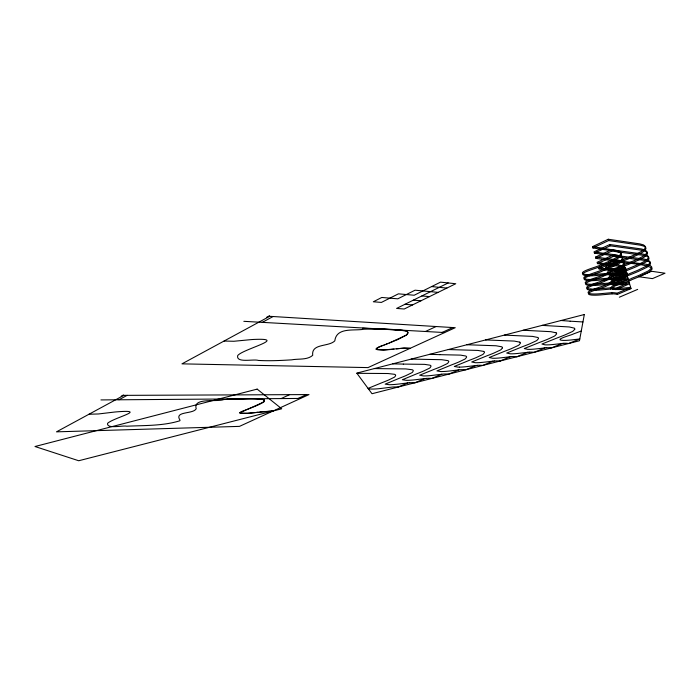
<?xml version="1.0" encoding="UTF-8"?>
<svg xmlns="http://www.w3.org/2000/svg" width="700" height="700" viewBox="0 0 700 700"><rect width="100%" height="100%" fill="white"/><g stroke="black" fill="none" stroke-linecap="round" stroke-linejoin="round"><path stroke-width="1.05" d="M502.407 347.9L501.226 349.449A13.029 2.783 -14.6 0 1 500.281 350.096L493.806 353.115A89.469 20.213 -14.2 0 1 486.815 355.863L471.721 361.996L475.291 362.705A42.254 8.934 -14.8 0 0 476.726 362.705A35.831 7.56 -14.7 0 0 484.286 362.171L494.576 360.981M574.709 329.368L573.169 331.012A13.239 2.791 -15.4 0 1 572.101 331.686L565.171 334.836A90.781 20.326 -15.1 0 1 557.83 337.68L541.923 344.041L545.099 344.855A42.962 8.96 -15.6 0 0 546.455 344.881A36.426 7.578 -15.5 0 0 553.726 344.435L563.754 343.315M648.707 259.271L647.876 260.374M651.77 269.334L649.512 271.565A15.925 3.762 -16.8 0 1 648.121 272.457L638.96 276.762A102.279 25.891 -16.5 0 1 631.82 279.65C631.137 280.989 603.181 287.963 614.784 289.371A50.54 11.76 -16.9 0 0 616.227 289.494A42.385 9.844 -16.8 0 0 623.577 289.336L631.006 288.584L624.916 268.152L618.957 268.721M605.859 268.502L611.975 265.317M607.285 273.376L612.657 270.524M608.72 278.259L611.966 276.316L622.414 272.256M610.164 283.15L613.419 281.225L623.884 277.183M368.06 388.395L381.946 382.707A88.27 19.88 -12.9 0 0 388.439 380.1L394.24 377.265A12.81 2.748 -13.5 0 0 395.01 376.67L395.684 375.27A18.883 4.06 -13.4 0 0 394.494 374.299L387.914 373.52L356.93 373.31M620.497 256.244L621.355 254.879A21.735 5.565 -16.7 0 0 621.329 253.706L619.238 252.131L614.617 251.002M646.354 255.369L647.185 254.257A21.674 5.407 -16.9 0 0 647.369 252.822L645.435 251.23L641.804 250.241L610.207 245.822L594.423 253.155L594.046 251.86L609.822 244.51L641.419 248.973L645.05 249.97L646.992 251.562A21.665 5.425 -16.9 0 1 646.809 253.006L644.586 255.316A15.873 3.964 -17 0 1 643.212 256.235L638.68 258.606M621.705 261.529L622.851 259.892A21.761 5.478 -16.6 0 0 622.825 258.738L621.337 257.442L618.608 256.55M644.166 249.428L645.286 248.01A21.639 5.513 -17 0 0 645.461 246.54L643.519 244.912L639.879 243.898L608.265 239.251L592.524 246.654L592.9 247.949L600.941 249.2M624.689 271.539L625.844 269.946A21.814 5.311 -16.5 0 0 625.835 268.817C620.9 264.889 613.611 266.359 607.688 265.002M620.226 256.541L619.176 257.442A15.768 4.025 -16.7 0 1 617.855 258.352L614.644 260.111M647.579 260.662L646.476 261.555A15.89 3.885 -16.9 0 1 645.094 262.456L636.633 266.543A101.465 26.565 -16.7 0 1 628.854 269.745L624.636 271.399M619.194 255.885L620.979 253.636A21.735 5.582 -16.7 0 0 620.952 252.455L620.401 251.729M620.673 260.873L622.475 258.641A21.752 5.504 -16.6 0 0 622.449 257.477L622.23 257.11M621.399 261.817L620.655 262.421A15.785 3.964 -16.7 0 1 619.334 263.322L616.114 265.072M622.16 265.86L623.971 263.655A21.779 5.416 -16.6 0 0 623.954 262.509L623.735 262.15M624.374 271.828L623.63 272.414A15.82 3.841 -16.6 0 1 622.3 273.306L613.979 277.322A102.795 26.731 -16.3 0 1 605.281 280.875C604.012 282.485 578.707 288.374 589.776 290.168A50.19 11.996 -16.7 0 0 591.264 290.281A42.508 10.141 -16.6 0 0 591.78 290.316M645.733 255.955L644.962 256.567A15.873 3.946 -17 0 1 643.589 257.477L640.894 258.956M648.016 265.002L649.854 263.043A21.718 5.259 -16.8 0 0 650.046 261.634L648.13 260.102L644.508 259.158L612.946 255.045L597.1 262.299L597.476 263.611L606.655 264.871M121.196 396.183L123.454 394.957M266.551 317.328L269.526 315.717M118.947 399.779L127.164 395.342M262.308 322.359L273.096 316.531M639.975 253.697L642.084 252.507A15.855 4.008 -17 0 0 643.449 251.589L645.663 249.252A21.647 5.486 -17 0 0 645.837 247.8L643.904 246.181L640.264 245.166L608.65 240.564L592.9 247.949M617.584 270.043L620.812 268.31A15.802 3.902 -16.6 0 0 622.142 267.418L624.347 264.915A21.787 5.399 -16.6 0 0 624.33 263.769L622.256 262.246M448.192 282.949L396.602 308.42L404.224 308.998L455.744 283.736L440.527 282.144L414.181 295.243L398.431 293.834L381.404 302.418L373.336 301.77L381.797 297.465L397.801 298.83L415.039 290.194L438.113 292.381M640.29 259.254L635.145 261.59A101.351 26.976 -16.7 0 1 632.45 262.736M614.04 260.409L609.595 262.447A102.445 28 -16.4 0 1 605.955 264.014M637.184 253.654L641.707 251.265A15.855 4.025 -17.1 0 0 643.072 250.346M638.181 254.59L633.657 256.655A101.237 27.387 -16.8 0 1 625.914 259.892L622.781 261.135M612.439 259.761L617.479 257.11A15.759 4.043 -16.8 0 0 618.389 256.506M640.176 263.567L644.718 261.214A15.881 3.902 -16.9 0 0 646.1 260.304L648.331 258.02A21.691 5.346 -16.9 0 0 648.515 256.594L646.59 255.027L642.959 254.056L611.38 249.769L595.569 257.075L595.954 258.379L603.986 259.534M614.898 265.659L611.048 267.4A102.559 27.58 -16.4 0 1 607.407 268.949M281.146 398.571L289.555 394.669M425.442 331.485L436.1 326.533M616.367 270.629L612.517 272.352A102.681 27.16 -16.3 0 1 603.829 275.931C602.551 277.576 577.281 283.439 588.367 285.303A50.129 12.189 -16.8 0 0 589.855 285.425A42.455 10.307 -16.7 0 0 590.38 285.46M595.954 258.379L611.774 251.09L643.344 255.334L646.975 256.296L648.9 257.854A21.691 5.32 -16.8 0 1 648.716 259.271M636.554 253.951L633.281 255.421A101.211 27.484 -16.8 0 1 628.582 257.416M298.095 398.449L306.504 394.59M442.164 332.421L452.786 327.556M597.476 263.611L613.34 256.366L644.892 260.435L648.515 261.371L650.44 262.902A21.718 5.241 -16.8 0 1 650.239 264.303L647.99 266.551A15.907 3.824 -16.8 0 1 646.608 267.453L638.12 271.512A101.587 26.145 -16.6 0 1 630.332 274.697L625.004 276.754M611.809 260.059L609.227 261.214A102.41 28.105 -16.5 0 1 603.601 263.611M614.74 269.973L620.436 267.059A15.794 3.92 -16.6 0 0 621.346 266.464M631.006 288.584L617.435 294.42L617.076 293.221L630.648 287.376L623.227 288.12A42.367 9.879 -16.8 0 1 615.86 288.277A50.531 11.804 -16.9 0 1 614.425 288.155C602.822 286.729 630.761 279.755 631.444 278.408A101.675 25.839 -16.5 0 0 639.249 275.24L647.745 271.206A15.916 3.78 -16.8 0 0 649.128 270.314L651.385 268.074A21.735 5.171 -16.7 0 0 651.586 266.691L649.67 265.186L646.056 264.267L614.512 260.339L598.631 267.54L599.016 268.852C608.169 271.329 619.097 269.124 627.349 273.884A21.831 5.224 -16.4 0 1 627.349 274.986L625.126 277.428A15.829 3.78 -16.5 0 1 623.788 278.311L615.449 282.293A102.918 26.311 -16.2 0 1 606.734 285.836C605.483 287.411 580.134 293.317 591.185 295.041A50.242 11.804 -16.7 0 0 592.673 295.146A42.551 9.984 -16.6 0 0 600.775 294.91L612.045 293.895M599.016 268.852L614.906 261.66C626.894 263.655 641.2 263.06 651.971 267.951A21.744 5.154 -16.7 0 1 651.77 269.334M638.89 264.154L636.256 265.309A101.439 26.661 -16.7 0 1 628.486 268.511L625.354 269.754M636.746 259.49L634.769 260.356A101.325 27.073 -16.7 0 1 627.016 263.585L621.705 265.668M611.459 274.146L624.916 268.152M614.696 274.059L619.5 271.915M622.387 270.637L624.312 269.78M623.455 274.225L612.859 278.906A32.322 7.691 -16.1 0 0 611.31 278.565M616.105 278.819L626.701 274.146L619.29 274.846A42.245 10.325 -17 0 1 617.461 274.96M389.209 343.026L406.219 335.186A14.752 3.64 -13.8 0 0 407.129 334.434C409.596 332.316 406.053 330.4 403.935 330.426M609.394 265.011L605.85 266.884L605.771 268.012M613.445 270.541L612.15 271.11A102.646 27.265 -16.3 0 1 603.47 274.697C602.184 276.342 576.931 282.205 588.017 284.086A50.12 12.241 -16.8 0 0 589.505 284.209A42.446 10.343 -16.7 0 0 593.95 284.261M614.267 283.666L624.881 279.011M616.543 284.016L628.136 278.95L621.355 279.615M615.668 288.435L626.308 283.815M617.96 288.794L629.571 283.762L622.151 284.489A42.333 10.001 -16.9 0 1 616.928 284.707M407.776 382.9L398.16 387.047A27.256 5.521 -13.3 0 0 392.473 387.039L381.727 388.377A35.21 7.472 -13.6 0 1 373.73 389.043A41.633 8.873 -13.6 0 1 372.295 389.06A37.319 7.936 -13.6 0 1 371.639 389.069L368.349 388.78M414.977 382.751L424.743 378.56M619.334 297.22L637.665 289.389M441.761 374.22L431.856 378.446A27.37 5.547 -13.7 0 0 426.326 378.394M458.832 369.854L448.779 374.124A27.431 5.556 -13.9 0 0 443.336 374.045L432.775 375.34A35.481 7.525 -14.2 0 1 424.979 375.935A41.825 8.899 -14.2 0 1 423.5 375.944L419.676 375.209L434.131 369.346A88.76 20.073 -13.6 0 0 440.877 366.669L447.002 363.738A12.906 2.774 -14.1 0 0 447.86 363.125L448.796 361.655A19.022 4.086 -14 0 0 447.851 360.614L441.7 359.704L411.189 359.091M475.956 365.488L465.754 369.793A27.501 5.574 -14 0 0 460.39 369.688L449.899 370.965A35.586 7.534 -14.4 0 1 442.172 371.543A41.956 8.916 -14.4 0 1 440.711 371.543L436.949 370.895L451.64 364.866A88.97 20.125 -13.8 0 0 458.465 362.162L464.704 359.205A12.941 2.774 -14.2 0 0 465.596 358.584L466.611 357.088A19.075 4.095 -14.2 0 0 465.754 356.02L460.582 355.119L439.967 354.664M482.781 365.444L493.124 361.095M499.861 361.086L510.352 356.694M516.994 356.711L527.634 352.284M534.179 352.319L544.968 347.856M562.354 343.411L551.416 347.926A27.939 5.609 -14.9 0 0 546.472 347.707M568.706 343.507L579.793 338.957L571.226 339.955A36.601 7.578 -15.7 0 1 564.008 340.392A43.172 8.96 -15.7 0 1 562.686 340.358C553.053 339.71 572.259 334.906 573.414 333.944A100.328 22.549 -15.3 0 0 581.28 330.977M610.846 264.408L617.986 261.634M385.245 344.575C363.571 351.803 387.004 350.009 393.908 349.142M384.186 344.986L391.974 341.915A104.527 27.361 -13 0 0 397.197 339.727M624.251 266.053L627.384 264.819A101.351 26.976 -16.7 0 0 631.444 263.165M382.786 345.529L377.703 347.664L375.961 349.178L383.635 349.947L403.611 348.136L410.139 348.329L404.338 348.101L396.41 348.845M386.277 344.181L387.275 343.787M620.244 260.759L625.546 258.659A101.211 27.484 -16.8 0 0 626.561 258.248M612.762 265.011L617.173 263.314M622.072 266.901L623.175 266.473M614.215 269.902L619.806 267.767M623.175 270.594L624.269 270.165M264.303 399.998L264.329 401.45A13.431 2.931 -12 0 1 263.734 402.019L239.584 412.912L247.616 413.289L273.175 410.97L259.787 411.941M619.439 266.543C616.035 268.704 608.23 269.115 607.197 272.869M244.947 410.252C229.18 415.739 255.491 412.668 258.221 412.16M246.986 409.483L252.507 407.33A89.968 20.344 -11.3 0 0 256.751 405.571A84.114 18.961 -11.4 0 0 258.562 404.766C280.822 394.476 229.469 400.523 226.993 399.131M620.9 271.46C617.488 273.604 609.709 274.015 608.633 277.743M245.534 410.034L246.111 409.815M623.499 278.171L627.778 277.743M622.65 278.259L621.819 278.338M629.212 282.555L621.793 283.281A42.324 10.045 -16.9 0 1 620.559 283.377M626.351 272.947L620.384 273.525M625.275 269.351L617.864 270.034M409.29 382.76L398.685 384.046A35.289 7.49 -13.8 0 1 390.757 384.685A41.597 8.864 -13.8 0 1 389.235 384.703L385.184 384.134L399.289 378.271A88.41 19.95 -13.1 0 0 405.86 375.637L411.775 372.767A12.845 2.756 -13.7 0 0 412.571 372.172L413.332 370.746A18.926 4.069 -13.6 0 0 412.23 369.749L405.781 368.926L374.342 368.585M426.248 378.429L415.704 379.697A35.385 7.508 -14 0 1 407.846 380.319A41.711 8.881 -14 0 1 406.341 380.328L402.386 379.733L416.684 373.817A88.567 20.011 -13.4 0 0 423.342 371.158L429.363 368.261A12.871 2.765 -13.9 0 0 430.194 367.658L431.034 366.205A18.97 4.078 -13.8 0 0 430.01 365.19L424.576 364.359L403.322 364.088M603.61 274.829L595.166 275.608A42.367 10.631 -16.8 0 1 589.225 275.835M477.418 365.365L467.066 366.572A35.709 7.551 -14.6 0 1 459.419 367.132M511.796 356.58L501.576 357.752A35.962 7.569 -14.9 0 1 494.06 358.277A42.411 8.943 -15 0 1 492.66 358.26L489.195 357.525L504.481 351.339A89.757 20.248 -14.5 0 0 511.569 348.565L518.149 345.511A13.072 2.791 -14.8 0 0 519.12 344.864L520.398 343.289A19.259 4.112 -14.8 0 0 519.794 342.16M529.06 352.17L518.91 353.325A36.111 7.569 -15.1 0 1 511.464 353.824A42.586 8.951 -15.2 0 1 510.09 353.806L506.713 353.045L522.209 346.797A90.072 20.282 -14.7 0 0 529.384 344.006L536.069 340.918A13.125 2.791 -15 0 0 537.075 340.261L538.44 338.669A19.338 4.121 -15 0 0 537.924 337.505L532.525 336.394L504.385 335.099M546.376 347.751L536.288 348.889A36.26 7.578 -15.3 0 1 528.929 349.361A42.77 8.951 -15.4 0 1 527.564 349.335L524.291 348.547L539.989 342.248A90.414 20.309 -14.9 0 0 547.251 339.43L554.059 336.315A13.178 2.791 -15.2 0 0 555.091 335.641L556.544 334.023A19.416 4.121 -15.2 0 0 556.115 332.841M604.336 274.776L605.054 274.741M608.554 284.296L597.966 285.233A42.455 10.307 -16.7 0 1 592.025 285.504M607.145 279.501L596.566 280.42A42.411 10.465 -16.8 0 1 590.625 280.665M611.686 292.688L600.434 293.694A42.542 10.019 -16.6 0 1 592.305 293.939A50.225 11.856 -16.7 0 1 590.835 293.825C579.775 292.075 605.115 286.178 606.375 284.594A102.882 26.416 -16.2 0 0 615.081 281.05L623.411 277.06A15.829 3.797 -16.5 0 0 624.75 276.176L626.972 273.726A21.831 5.25 -16.5 0 0 626.964 272.615C618.747 267.838 607.836 270.034 598.692 267.549M610.278 287.875L599.025 288.855A42.49 10.185 -16.7 0 1 596.531 289.047M610.628 289.082L599.375 290.071A42.508 10.141 -16.6 0 1 593.434 290.351M608.869 283.08L597.616 284.034A42.446 10.343 -16.7 0 1 595.131 284.209M607.46 278.285L596.216 279.213A42.403 10.509 -16.8 0 1 593.722 279.387M606.051 273.507L594.816 274.409A42.359 10.666 -16.9 0 1 592.322 274.566M100.94 399.919L300.598 398.431M392.735 363.842L403.296 364.088M88.97 414.243L98.455 413.963L114.529 412.055A37.433 8.321 -10.3 0 1 119.026 411.679C147.359 409.71 112.98 417.979 107.564 423.351C106.391 429.354 123.244 425.145 126.796 426.204C144.436 425.381 162.96 426.02 179.821 420.779L180.049 420.21C173.714 410.839 193.498 414.453 196.21 408.686C192.553 397.136 218.006 402.299 223.746 399.543C236.836 398.921 250.119 398.02 263.156 399.411A18.55 4.043 -11.9 0 1 264.303 399.998M429.704 354.322L439.941 354.664M448.289 349.545L477.855 350.429L483.718 351.409M466.926 344.741L496.02 345.765L501.734 346.789A19.198 4.112 -14.6 0 1 502.416 347.9M582.951 321.947L570.124 321.186M485.625 339.929L514.246 341.084L519.803 342.151M362.618 328.204L403.078 330.286M243.845 321.326L444.623 332.561M523.215 330.251L550.865 331.686L556.124 332.841M542.106 325.386L569.266 326.961L574.376 328.16A19.495 4.121 -15.4 0 1 574.718 329.368M561.059 320.504L570.106 321.186M404.915 304.308L412.527 304.92M413.341 300.151L420.945 300.799M421.881 295.934L429.467 296.616M224.061 341.04L233.87 341.267L251.221 339.605A41.72 10.911 -11.7 0 1 255.99 339.36C287.411 338.293 242.034 349.387 237.668 355.635C235.909 363.422 253.916 358.75 258.326 360.43C269.43 361.078 280.56 360.526 291.646 359.844C298.454 358.54 307.248 360.229 312.707 355.32C311.168 343.166 328.659 347.113 334.801 340.865C336.578 326.909 353.876 331.082 364.07 329.219C378.236 328.799 392.744 328.641 406.683 331.231A21.752 5.372 -13.7 0 1 407.977 332.588L406.543 334.95L399.473 338.721A98.849 25.769 -13.1 0 1 397.197 339.727M431.629 286.571L446.863 288.085M614.311 260.776L605.124 259.691M612.789 255.657L594.492 253.172M610.505 250.46L602.087 249.366M606.095 253.627L616.595 254.957L621.469 256.454M614.434 255.859L616.131 256.095M604.266 253.382L596.059 252.166M599.113 262.588C607.635 264.933 617.899 262.824 625.459 267.558A21.805 5.329 -16.5 0 1 625.476 268.686L623.262 271.162A15.811 3.859 -16.6 0 1 621.924 272.055L613.611 276.08A102.769 26.836 -16.3 0 1 604.914 279.641C603.645 281.26 578.349 287.14 589.426 288.951A50.172 12.049 -16.7 0 0 590.914 289.065M602.753 248.237L618.861 250.862M595.63 257.084L618.109 260.05L622.983 261.511M608.256 269.841L609.061 269.946A50.321 12.521 -17.2 0 0 609.989 270.051M601.711 248.08L592.585 246.662M607.898 268.625L608.702 268.739A50.312 12.565 -17.2 0 0 610.155 268.887M608.58 273.341L610.129 273.578A50.365 12.381 -17.2 0 0 611.581 273.717A42.236 10.36 -17.1 0 0 616.516 273.779M619.316 261.467L621.591 262.027M610.794 282.914L612.99 283.29A50.47 11.996 -17 0 0 614.442 283.412A42.324 10.045 -16.9 0 0 619.378 283.439M609.359 278.04L611.555 278.425A50.417 12.189 -17.1 0 0 613.008 278.556A42.28 10.203 -17 0 0 617.951 278.609M605.972 269.098L606.576 269.439M610.426 283.841L613.349 284.506A50.488 11.953 -17 0 0 614.793 284.629A42.333 10.001 -16.9 0 0 615.843 284.681M608.991 278.959L611.914 279.641A50.435 12.145 -17.1 0 0 613.366 279.773A42.289 10.159 -17 0 0 614.416 279.834M607.556 274.085L610.488 274.794A50.383 12.329 -17.1 0 0 611.94 274.925A42.245 10.325 -17 0 0 612.99 274.995M610.067 282.616C613.428 277.681 624.26 276.806 629.965 273.455A101.553 26.25 -16.6 0 0 637.753 270.27L646.231 266.201A15.899 3.841 -16.8 0 0 647.168 265.606M608.265 239.251L608.65 240.564M609.822 244.51L610.207 245.822M611.38 249.769L611.774 251.09M612.946 255.045L613.34 256.366M614.512 260.339L614.906 261.66M563.85 343.271A28.053 5.609 -15.1 0 1 568.636 343.534M529.148 352.126A27.843 5.6 -14.7 0 1 534.109 352.345M511.884 356.536A27.746 5.591 -14.5 0 1 516.933 356.729M494.664 360.938A27.659 5.591 -14.4 0 1 499.8 361.104M477.505 365.321A27.571 5.582 -14.2 0 1 482.72 365.461M459.427 367.124A42.096 8.925 -14.6 0 1 457.975 367.132L454.309 366.45L469.201 360.369A89.206 20.169 -14 0 0 476.114 357.648L482.466 354.655A12.985 2.783 -14.4 0 0 483.376 354.025L484.479 352.502A19.127 4.104 -14.4 0 0 483.709 351.418M409.377 382.716A27.309 5.53 -13.5 0 1 414.916 382.769M606.515 274.645A32.296 7.779 -16.2 0 1 611.511 275.301M587.571 275.783A42.367 10.631 -16.8 0 1 587.038 275.748A50.024 12.574 -16.9 0 1 585.567 275.608C574.446 273.604 599.629 267.767 600.941 266.07A102.445 28 -16.4 0 0 603.96 264.845M616.884 268.879A42.192 10.518 -17.1 0 1 615.685 268.949M615.099 268.966A42.192 10.518 -17.1 0 1 610.146 268.887M606.165 273.446A32.288 7.814 -16.2 0 1 607.46 273.507M609.91 273.805A32.288 7.814 -16.2 0 1 610.925 274.041M591.141 274.619A42.359 10.666 -16.9 0 1 586.688 274.54A50.015 12.617 -16.9 0 1 585.218 274.4C574.096 272.379 599.261 266.551 600.582 264.845A102.41 28.105 -16.5 0 0 602.604 264.023M616.875 274.986A42.245 10.325 -17 0 1 613.524 275.012M607.924 279.422A32.331 7.665 -16.1 0 1 612.911 280.053M588.971 280.621A42.411 10.465 -16.8 0 1 588.438 280.586A50.076 12.381 -16.9 0 1 586.968 280.446C575.864 278.512 601.09 272.668 602.385 270.996A102.559 27.58 -16.4 0 0 606.41 269.36M618.31 273.691A42.236 10.36 -17.1 0 1 617.102 273.761M607.574 278.233A32.322 7.691 -16.1 0 1 608.86 278.285M592.541 279.431A42.403 10.509 -16.8 0 1 588.087 279.379A50.067 12.434 -16.9 0 1 586.617 279.239C575.514 277.287 600.722 271.442 602.026 269.762A102.532 27.685 -16.4 0 0 604.048 268.949M605.054 268.537A102.532 27.685 -16.4 0 0 610.689 266.158L618.957 262.08A15.776 3.981 -16.7 0 0 619.867 261.485M620.716 279.668A42.289 10.159 -17 0 1 618.887 279.79M618.301 279.816A42.289 10.159 -17 0 1 614.95 279.851M609.332 284.217A32.357 7.542 -16.1 0 1 614.084 284.76M608.983 283.019A32.349 7.569 -16.1 0 1 610.269 283.071M610.934 283.115A32.349 7.569 -16.1 0 1 611.249 283.141M612.719 283.342A32.349 7.569 -16.1 0 1 614.189 283.692M610.741 289.021A32.393 7.42 -16 0 1 615.947 289.66M610.391 287.822A32.384 7.455 -16 0 1 611.336 287.849M612.343 287.91A32.384 7.455 -16 0 1 615.589 288.47M595.936 289.074A42.49 10.185 -16.7 0 1 590.896 289.074M612.159 293.834A32.428 7.306 -16 0 1 617.356 294.446M611.8 292.635A32.419 7.333 -16 0 1 617.006 293.248M584.325 314.519L579.46 340.76L371.998 393.724L356.773 373.109L584.325 314.519M123.821 395.36L56.481 431.848L239.47 426.379L308.998 394.581L123.821 395.36M269.675 316.321L181.965 363.851L368.007 367.596L455.236 327.705L269.675 316.321M651.577 271.267L638.96 276.762L652.47 278.609L665 273.219L651.577 271.267M257.162 389.113L35 446.512L78.724 460.749L281.715 408.783L257.162 389.113"/></g></svg>
